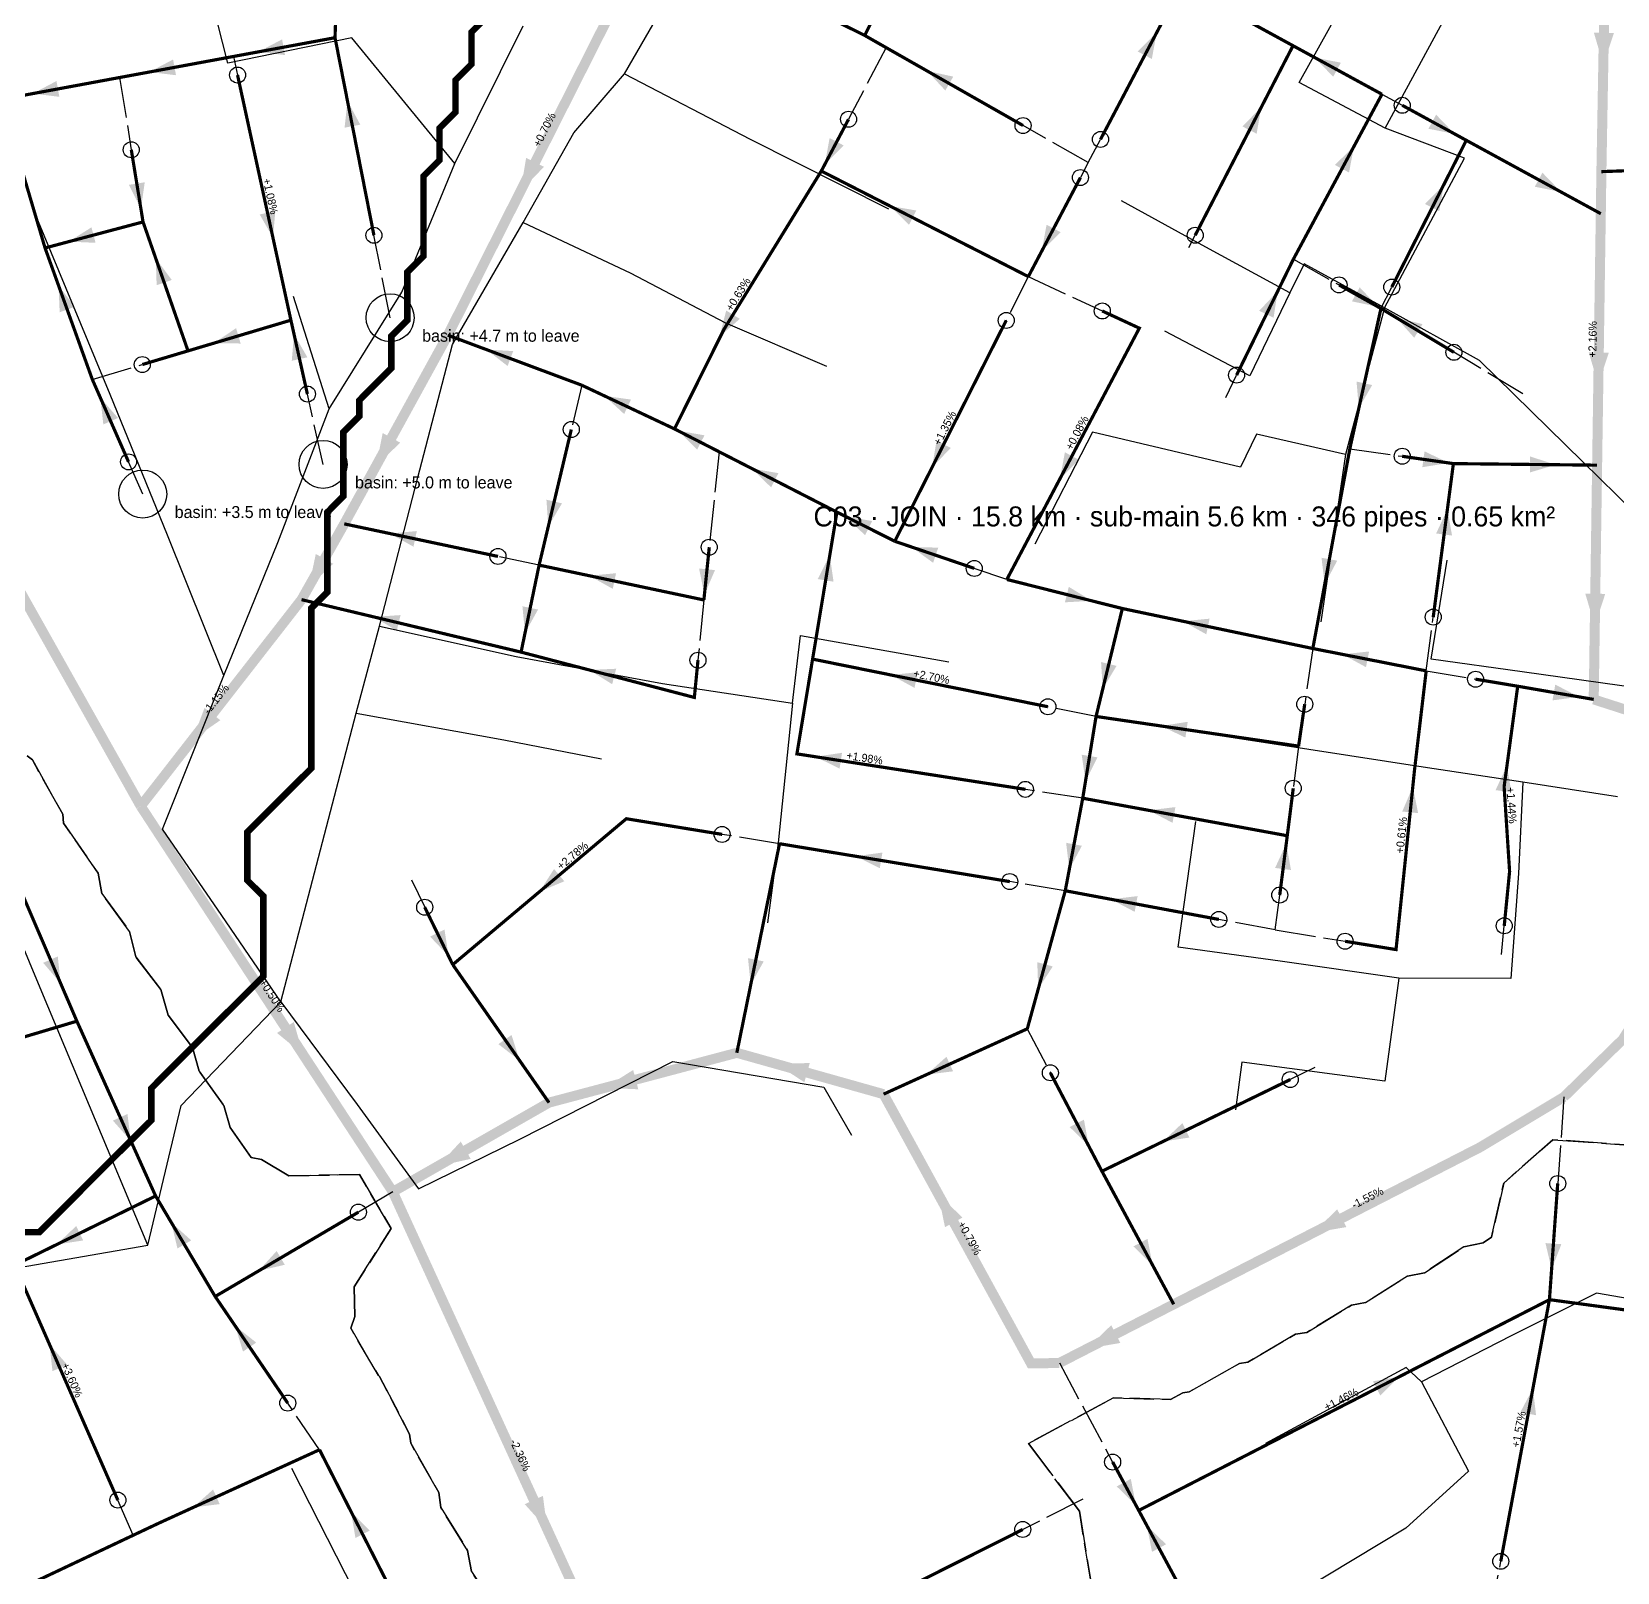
# Model space of a CAD drawing. Header units: metres. Extents: x 442821 to 452274, y 2561971 to 2571293.
# Drawn here: x 450306 to 450702.4, y 2568315.8 to 2568701 of the extents above; entities that cross this region are included whole.
import ezdxf
from ezdxf.enums import TextEntityAlignment as Align

# ---------------------------------------------------------------- set-up
doc = ezdxf.new("R2010")
doc.units = ezdxf.units.M
doc.header["$LTSCALE"] = 8
doc.linetypes.add('DASHDOT', pattern=[3.556, 2.54, -0.508, 0, -0.508])
doc.linetypes.add('DASHED', pattern=[1.524, 1.27, -0.254])
for name, color, linetype in [('A_ARROWS', 7, 'Continuous'), ('A_BASINS', 1, 'Continuous'), ('A_BRANCH', 7, 'Continuous'), ('A_BUILT_2006', 252, 'Continuous'), ('A_CATCH_LABEL', 7, 'Continuous'), ('A_CATCHMENTS', 7, 'Continuous'), ('A_GRADIENT', 8, 'Continuous'), ('A_HEAD_GAP', 8, 'Continuous'), ('A_HEADS', 8, 'Continuous'), ('A_LATERAL', 7, 'Continuous'), ('A_STREAMS', 5, 'Continuous'), ('A_SUBMAIN', 7, 'Continuous')]:
    doc.layers.add(name, color=color, linetype=linetype)

msp = doc.modelspace()

# ---------------------------------------------------------------- linework, layer by layer
at = {"layer": 'A_ARROWS', "color": 3}
for points in [[(450362.7, 2568695.99), (450368.63, 2568699.12), (450369.36, 2568695.19)], [(450587.27, 2568700.81), (450586.06, 2568694.22), (450582.52, 2568696.08)], [(450698.92, 2568692.74), (450696.56, 2568700.79), (450701.56, 2568700.7)], [(450335.45, 2568690.95), (450341.38, 2568694.08), (450342.11, 2568690.15)], [(450529.86, 2568691.23), (450536.41, 2568689.8), (450534.43, 2568686.33)], [(450626.73, 2568694.59), (450633.31, 2568693.28), (450631.39, 2568689.77)], [(450306.3, 2568685.56), (450312.23, 2568688.69), (450312.95, 2568684.75)], [(450384.98, 2568683.69), (450388.18, 2568677.79), (450384.25, 2568677.02)], [(450613.4, 2568682.12), (450612.25, 2568675.51), (450608.69, 2568677.35)], [(450661.78, 2568675.45), (450655.2, 2568676.76), (450657.12, 2568680.28)], [(450504.3, 2568667.83), (450505.5, 2568674.43), (450509.04, 2568672.57)], [(450636.61, 2568672.4), (450635.35, 2568665.82), (450631.82, 2568667.71)], [(450428.26, 2568661.21), (450429.63, 2568669.48), (450434.1, 2568667.23)], [(450333.34, 2568656.73), (450330.34, 2568662.73), (450334.29, 2568663.37)], [(450688.36, 2568660.94), (450681.78, 2568662.26), (450683.7, 2568665.77)], [(450659.03, 2568662.75), (450657.92, 2568656.14), (450654.35, 2568657.95)], [(450366.35, 2568649.5), (450363.03, 2568655.33), (450366.94, 2568656.18)], [(450520.57, 2568657.45), (450527.18, 2568656.32), (450525.36, 2568652.76)], [(450315.31, 2568648.53), (450320.98, 2568652.11), (450322, 2568648.24)], [(450558.53, 2568646.15), (450559.74, 2568652.75), (450563.28, 2568650.89)], [(450337.05, 2568644.34), (450341.05, 2568638.95), (450337.27, 2568637.64)], [(450312.74, 2568637.57), (450316.79, 2568632.22), (450313.03, 2568630.87)], [(450617.51, 2568636.12), (450616.49, 2568629.5), (450612.9, 2568631.25)], [(450642.63, 2568632.22), (450636.07, 2568633.6), (450638.03, 2568637.09)], [(450478, 2568624.81), (450479.65, 2568631.31), (450483.06, 2568629.22)], [(450647.2, 2568629.5), (450653.72, 2568627.91), (450651.65, 2568624.48)], [(450351.57, 2568623.14), (450357.13, 2568626.89), (450358.27, 2568623.05)], [(450371.61, 2568625.41), (450374.95, 2568619.6), (450371.05, 2568618.73)], [(450419.71, 2568621.53), (450426.41, 2568621.16), (450425.01, 2568617.42)], [(450697.67, 2568612.79), (450695.28, 2568620.82), (450700.28, 2568620.75)], [(450637.8, 2568606.86), (450637.23, 2568613.54), (450641.14, 2568612.67)], [(450323.2, 2568609.49), (450327.61, 2568604.43), (450323.94, 2568602.82)], [(450449.2, 2568609.96), (450455.84, 2568609.04), (450454.14, 2568605.42)], [(450392.12, 2568592.44), (450393.78, 2568600.66), (450398.16, 2568598.25)], [(450467.61, 2568601.24), (450474.22, 2568600.1), (450472.4, 2568596.54)], [(450531.13, 2568592.12), (450532.23, 2568598.73), (450535.8, 2568596.93)], [(450563.1, 2568589.26), (450564.32, 2568595.85), (450567.85, 2568593.99)], [(450660.28, 2568593.19), (450653.67, 2568592.12), (450654.23, 2568596.08)], [(450486.09, 2568591.77), (450492.7, 2568590.64), (450490.87, 2568587.08)], [(450687, 2568592.74), (450680.58, 2568590.81), (450680.62, 2568594.81)], [(450435.18, 2568577.31), (450434.71, 2568584), (450438.6, 2568583.08)], [(450659.95, 2568581.64), (450661.1, 2568575.03), (450657.13, 2568575.55)], [(450395.63, 2568575.52), (450402.31, 2568576.15), (450401.48, 2568572.24)], [(450509.54, 2568579.78), (450516.15, 2568578.68), (450514.35, 2568575.11)], [(450525.95, 2568572.18), (450532.66, 2568572), (450531.37, 2568568.22)], [(450375.31, 2568562.22), (450377.06, 2568570.42), (450381.41, 2568567.96)], [(450505.55, 2568570.13), (450506.48, 2568563.49), (450502.53, 2568564.15)], [(450629.27, 2568562.82), (450628.47, 2568569.48), (450632.4, 2568568.75)], [(450445.45, 2568564.98), (450452.12, 2568565.61), (450451.29, 2568561.7)], [(450474.21, 2568560.22), (450472.87, 2568566.79), (450476.85, 2568566.39)], [(450571.01, 2568558.71), (450564.32, 2568558.33), (450565.29, 2568562.21)], [(450696.79, 2568552.48), (450694.4, 2568560.52), (450699.4, 2568560.44)], [(450429.36, 2568550.67), (450428.71, 2568557.34), (450432.62, 2568556.53)], [(450391.55, 2568554.68), (450398.24, 2568555.14), (450397.31, 2568551.25)], [(450593.81, 2568553.6), (450600.49, 2568554.24), (450599.67, 2568550.33)], [(450633.71, 2568545.32), (450640.38, 2568546.04), (450639.6, 2568542.11)], [(450445.45, 2568541.41), (450452.15, 2568541.72), (450451.14, 2568537.85)], [(450520.86, 2568540.16), (450527.53, 2568540.85), (450526.73, 2568536.93)], [(450573.79, 2568536.7), (450573.36, 2568543.39), (450577.25, 2568542.44)], [(450692.86, 2568534.69), (450686.21, 2568533.81), (450686.9, 2568537.75)], [(450346.3, 2568524.07), (450349.24, 2568531.92), (450353.19, 2568528.85)], [(450588.41, 2568527.4), (450595.03, 2568528.45), (450594.45, 2568524.5)], [(450501.98, 2568519.71), (450508.61, 2568520.7), (450508, 2568516.75)], [(450569.47, 2568513.57), (450568.52, 2568520.21), (450572.47, 2568519.56)], [(450674.82, 2568517.43), (450675.95, 2568510.82), (450671.98, 2568511.36)], [(450651.29, 2568512.18), (450652.63, 2568505.61), (450648.65, 2568506.02)], [(450585.29, 2568506.31), (450591.95, 2568507.12), (450591.23, 2568503.19)], [(450565.41, 2568491.53), (450564.63, 2568498.19), (450568.56, 2568497.44)], [(450619.66, 2568498), (450620.84, 2568491.4), (450616.87, 2568491.9)], [(450512.06, 2568494.82), (450518.7, 2568495.76), (450518.05, 2568491.81)], [(450433.01, 2568485.99), (450436.62, 2568491.64), (450439.19, 2568488.57)], [(450575.83, 2568484.07), (450582.49, 2568484.86), (450581.76, 2568480.93)], [(450410.24, 2568469.87), (450405.63, 2568474.74), (450409.23, 2568476.5)], [(450485.78, 2568462.67), (450485.1, 2568469.34), (450489.02, 2568468.54)], [(450557.65, 2568461.63), (450557.42, 2568468.33), (450561.28, 2568467.27)], [(450373.84, 2568445.3), (450367.37, 2568450.63), (450371.56, 2568453.36)], [(450428.01, 2568443.73), (450422.71, 2568447.84), (450425.99, 2568450.13)], [(450449.3, 2568436.91), (450456.39, 2568441.38), (450457.67, 2568436.55)], [(450492.17, 2568442.89), (450500.55, 2568443.12), (450499.19, 2568438.31)], [(450529.72, 2568440.21), (450534.71, 2568444.68), (450536.37, 2568441.04)], [(450570.28, 2568422.36), (450565.53, 2568427.1), (450569.08, 2568428.96)], [(450588.81, 2568423.48), (450593.69, 2568428.08), (450595.44, 2568424.48)], [(450407.59, 2568417.34), (450413.29, 2568423.48), (450415.77, 2568419.14)], [(450532.69, 2568410.29), (450538.72, 2568404.47), (450534.34, 2568402.07)], [(450626.42, 2568400.66), (450632.39, 2568406.54), (450634.68, 2568402.09)], [(450586.25, 2568392.57), (450581.45, 2568397.25), (450584.97, 2568399.15)], [(450569.92, 2568371.69), (450575.9, 2568377.56), (450578.18, 2568373.11)], [(450434.89, 2568326.56), (450429.29, 2568332.79), (450433.84, 2568334.87)]]:
    msp.add_solid(points, dxfattribs=at)
at = {"layer": 'A_ARROWS', "color": 4}
for points in [[(450313.25, 2568463.09), (450308.89, 2568468.19), (450312.56, 2568469.76)], [(450330.78, 2568423.7), (450326.33, 2568428.72), (450329.98, 2568430.36)], [(450312.29, 2568397.72), (450317.15, 2568402.34), (450318.91, 2568398.75)], [(450340.93, 2568403.25), (450345.91, 2568398.77), (450342.47, 2568396.73)], [(450362.77, 2568391.14), (450367.27, 2568396.11), (450369.3, 2568392.66)], [(450356.91, 2568377.38), (450362.16, 2568373.21), (450358.85, 2568370.96)], [(450310.49, 2568372.73), (450314.9, 2568367.67), (450311.23, 2568366.07)], [(450346.38, 2568331.97), (450351.37, 2568336.45), (450353.03, 2568332.81)], [(450385.84, 2568330.97), (450390.53, 2568326.18), (450386.97, 2568324.36)]]:
    msp.add_solid(points, dxfattribs=at)
at = {"layer": 'A_ARROWS', "color": 1}
for points in [[(450685.99, 2568391.56), (450684.45, 2568398.09), (450688.44, 2568397.81)], [(450647.94, 2568364.68), (450643.16, 2568359.97), (450641.33, 2568363.53)], [(450681.31, 2568361.7), (450682.11, 2568355.04), (450678.17, 2568355.77)], [(450582.07, 2568332.54), (450577.28, 2568337.23), (450580.8, 2568339.12)], [(450584.82, 2568327.44), (450589.61, 2568322.76), (450586.09, 2568320.86)]]:
    msp.add_solid(points, dxfattribs=at)
at = {"layer": 'A_BASINS', "color": 1}
for centre in [(450395.64, 2568629.5), (450378.87, 2568592.82), (450333.78, 2568585.41)]:
    msp.add_circle(centre, 6, dxfattribs=at)
at = {"layer": 'A_BRANCH', "color": 3, "linetype": 'DASHED', "const_width": 0.8}
for points in [[(450535.36, 2568741.98), (450514.27, 2568700.1)], [(450573.67, 2568631.19), (450582.93, 2568626.89), (450549.81, 2568564.05)], [(450621.41, 2568511.83), (450619.91, 2568499.96)]]:
    msp.add_lwpolyline(points, dxfattribs=at)
at = {"layer": 'A_BRANCH', "color": 3, "const_width": 0.8}
for points in [[(450383.26, 2568740.08), (450381.86, 2568699.53)], [(450573.22, 2568674.1), (450593.53, 2568712.72)], [(450357.49, 2568690.2), (450370.83, 2568628.89)], [(450648.66, 2568682.62), (450664.67, 2568673.87)], [(450510.24, 2568679.14), (450503.43, 2568666.19)], [(450330.93, 2568671.51), (450333.87, 2568653.46)], [(450646.04, 2568637.16), (450664.67, 2568673.87)], [(450568.21, 2568664.56), (450555.18, 2568639.79)], [(450632.85, 2568637.7), (450643.33, 2568631.82)], [(450549.65, 2568628.83), (450521.79, 2568573.6)], [(450333.69, 2568617.8), (450345.11, 2568621.21)], [(450440.93, 2568601.55), (450432.88, 2568567.64)], [(450648.65, 2568594.85), (450661.44, 2568593.02)], [(450656.4, 2568554.64), (450661.44, 2568593.02)], [(450422.6, 2568569.81), (450384.17, 2568577.95)], [(450475.42, 2568572.12), (450474.07, 2568558.92)], [(450541.67, 2568566.82), (450521.79, 2568573.6)], [(450472.6, 2568543.86), (450471.69, 2568534.54), (450428.37, 2568545.88)], [(450554.44, 2568511.56), (450497.33, 2568520.43), (450501.25, 2568544.13)], [(450560.07, 2568532.22), (450501.25, 2568544.13)], [(450634.37, 2568473.56), (450647.1, 2568471.49), (450649.48, 2568494.47), (450651.71, 2568516.32), (450654.64, 2568541.19)], [(450666.99, 2568539.11), (450677.52, 2568537.35)], [(450624.27, 2568532.84), (450622.74, 2568522.37)], [(450478.62, 2568500.3), (450454.68, 2568504.21), (450411.29, 2568467.72)], [(450550.54, 2568488.49), (450492.98, 2568497.96)], [(450618.03, 2568485.13), (450619.91, 2568499.96)], [(450560.68, 2568440.67), (450573.58, 2568416.06)]]:
    msp.add_lwpolyline(points, dxfattribs=at)
at = {"layer": 'A_BRANCH', "color": 4, "const_width": 0.8}
for points in [[(450267.1, 2568438.59), (450317.33, 2568453.58)], [(450387.7, 2568405.82), (450351.9, 2568384.73)], [(450327.57, 2568333.81), (450301.79, 2568392.57)], [(450370.04, 2568358.07), (450351.9, 2568384.73)], [(450402.21, 2568298.93), (450393.94, 2568315.09), (450377.98, 2568346.41)]]:
    msp.add_lwpolyline(points, dxfattribs=at)
at = {"layer": 'A_BRANCH', "color": 1, "const_width": 0.8}
for points in [[(450687.52, 2568412.98), (450685.45, 2568383.94)], [(450673.28, 2568318.5), (450685.45, 2568383.94)], [(450576.26, 2568343.33), (450582.78, 2568331.22)]]:
    msp.add_lwpolyline(points, dxfattribs=at)
at = {"layer": 'A_BUILT_2006', "color": 252}
for points in [[(450454.24, 2568690.52), (450473.94, 2568724.76)], [(450355.08, 2568693.17), (450351.08, 2568708.92)], [(450622.92, 2568688.35), (450632.96, 2568706.45)], [(450644.38, 2568676.89), (450660.41, 2568706.39)], [(450386.04, 2568699.53), (450355.08, 2568693.17)], [(450411.78, 2568668.07), (450386.04, 2568699.53)], [(450411.78, 2568668.07), (450428.92, 2568702.51)], [(450441.55, 2568675.71), (450454.24, 2568690.52)], [(450454.24, 2568690.52), (450485.66, 2568674.19)], [(450644.38, 2568676.89), (450622.92, 2568688.35)], [(450428.86, 2568653.34), (450441.55, 2568675.71)], [(450664.18, 2568669.42), (450644.38, 2568676.89)], [(450485.66, 2568674.19), (450520.23, 2568656.77)], [(450398.57, 2568635.87), (450411.78, 2568668.07)], [(450644.19, 2568631.95), (450664.18, 2568669.42)], [(450598.65, 2568647.69), (450578.47, 2568658.73)], [(450325.62, 2568610.32), (450307.31, 2568654.48)], [(450411.24, 2568622.83), (450428.86, 2568653.34)], [(450428.86, 2568653.34), (450455.61, 2568640.72)], [(450620.59, 2568635.7), (450598.65, 2568647.69)], [(450455.61, 2568640.72), (450479.48, 2568628.23)], [(450624.11, 2568643), (450620.59, 2568635.7)], [(450644.19, 2568631.95), (450624.11, 2568643)], [(450380.37, 2568606.76), (450398.57, 2568635.87)], [(450620.59, 2568635.7), (450610.58, 2568615)], [(450380.37, 2568606.76), (450371.51, 2568634.78)], [(450644.19, 2568631.95), (450634.44, 2568595.3)], [(450667.99, 2568618.82), (450644.19, 2568631.95)], [(450479.48, 2568628.23), (450504.73, 2568617.4)], [(450610.58, 2568615), (450589.32, 2568626.12)], [(450402.55, 2568589.54), (450411.24, 2568622.83)], [(450689.46, 2568597.75), (450667.99, 2568618.82)], [(450339.97, 2568575.13), (450325.62, 2568610.32)], [(450367.58, 2568573.25), (450380.37, 2568606.76)], [(450571.2, 2568600.88), (450556.84, 2568572.87)], [(450608.21, 2568592.17), (450571.2, 2568600.88)], [(450612.26, 2568600.37), (450608.21, 2568592.17)], [(450634.44, 2568595.3), (450612.26, 2568600.37)], [(450710.92, 2568576.67), (450689.46, 2568597.75)], [(450634.44, 2568595.3), (450628.32, 2568553.49)], [(450393.02, 2568552.39), (450402.55, 2568589.54)], [(450354.08, 2568540.01), (450339.97, 2568575.13)], [(450354.08, 2568540.01), (450367.58, 2568573.25)], [(450655.89, 2568544.12), (450659.88, 2568568.84)], [(450387.17, 2568530.63), (450393.02, 2568552.39)], [(450393.02, 2568552.39), (450427.11, 2568544.81)], [(450496.21, 2568533.14), (450498.23, 2568550)], [(450498.23, 2568550), (450535.31, 2568543.46)], [(450427.11, 2568544.81), (450463.71, 2568538.03)], [(450678.6, 2568540.93), (450655.89, 2568544.12)], [(450708.31, 2568536.75), (450678.6, 2568540.93)], [(450338.73, 2568501.56), (450354.08, 2568540.01)], [(450463.71, 2568538.03), (450496.21, 2568533.14)], [(450496.21, 2568533.14), (450492.64, 2568498.16)], [(450377.76, 2568494.54), (450387.17, 2568530.63)], [(450387.17, 2568530.63), (450424.05, 2568523.92)], [(450625.29, 2568521.52), (450600.94, 2568525.24)], [(450424.05, 2568523.92), (450448.49, 2568519.22)], [(450654.95, 2568516.98), (450625.29, 2568521.52)], [(450678.84, 2568513.35), (450654.95, 2568516.98)], [(450678.84, 2568513.35), (450677.71, 2568490.52)], [(450702.5, 2568509.7), (450678.84, 2568513.35)], [(450353.53, 2568480.01), (450338.73, 2568501.56)], [(450592.64, 2568472.09), (450597.07, 2568503.55)], [(450492.64, 2568498.16), (450489.97, 2568478.21)], [(450492.64, 2568498.16), (450522.27, 2568493.44)], [(450308.12, 2568461.96), (450294.29, 2568495.02)], [(450368.34, 2568458.46), (450377.76, 2568494.54)], [(450677.71, 2568490.52), (450675.8, 2568464.22)], [(450368.34, 2568458.46), (450353.53, 2568480.01)], [(450618.13, 2568468.55), (450592.64, 2568472.09)], [(450647.81, 2568464.32), (450618.13, 2568468.55)], [(450320.48, 2568432.43), (450308.12, 2568461.96)], [(450647.81, 2568464.32), (450644.32, 2568438.56)], [(450675.8, 2568464.22), (450647.81, 2568464.32)], [(450343.37, 2568432.53), (450368.34, 2568458.46)], [(450368.34, 2568458.46), (450387.38, 2568432.77)], [(450428.09, 2568424.09), (450466.31, 2568443.47)], [(450466.31, 2568443.47), (450504.02, 2568437.05)], [(450608.57, 2568443.32), (450606.99, 2568431.4)], [(450644.32, 2568438.56), (450608.57, 2568443.32)], [(450504.02, 2568437.05), (450510.97, 2568425.05)], [(450335.07, 2568397.56), (450320.48, 2568432.43)], [(450335.07, 2568397.56), (450343.37, 2568432.53)], [(450387.38, 2568432.77), (450402.77, 2568411.68)], [(450402.77, 2568411.68), (450428.09, 2568424.09)], [(450302.91, 2568392.02), (450335.07, 2568397.56)], [(450697.2, 2568385.6), (450675.92, 2568374.86)], [(450719.31, 2568381.73), (450697.2, 2568385.6)], [(450675.92, 2568374.86), (450653.46, 2568363.4)], [(450649.67, 2568367), (450614.5, 2568347.95)], [(450653.46, 2568363.4), (450649.67, 2568367)], [(450653.46, 2568363.4), (450665.19, 2568341.09)], [(450386.77, 2568310.92), (450371.08, 2568341.68)], [(450665.19, 2568341.09), (450649.52, 2568326.8)], [(450649.52, 2568326.8), (450623.57, 2568311.14)]]:
    msp.add_lwpolyline(points, dxfattribs=at)
at = {"layer": 'A_CATCHMENTS', "color": 3, "linetype": 'DASHED'}
for points in [[(450422.22, 2568306.6), (450415.94, 2568315.94), (450415.02, 2568321.18), (450408.34, 2568331.97), (450407.79, 2568335.74), (450400.79, 2568348.06), (450400.52, 2568350.28), (450392.99, 2568364.71), (450392.71, 2568364.97), (450385.8, 2568376.78), (450386.84, 2568379.76), (450386.65, 2568387.13), (450395.89, 2568401.77), (450387.94, 2568415.26), (450370.3, 2568414.9), (450363.49, 2568418.95), (450360.92, 2568419.46), (450355.67, 2568427.03), (450354.08, 2568432.46), (450347.93, 2568441.07), (450346.2, 2568446.98), (450340.18, 2568455.1), (450338.32, 2568461.5), (450332.03, 2568469.65), (450330.51, 2568476.05), (450323.55, 2568485.54), (450322.64, 2568490.58), (450314, 2568503.08), (450313.78, 2568505.32), (450306.22, 2568518.91), (450304.93, 2568519.91)], [(450711.9, 2568422.12), (450686.28, 2568423.95), (450674.01, 2568413.08), (450670.96, 2568399.57), (450668.88, 2568398.15), (450664.01, 2568397.12), (450654.19, 2568390.68), (450650, 2568389.85), (450639.49, 2568383.21), (450635.99, 2568382.58), (450624.78, 2568375.76), (450621.98, 2568375.29), (450610.07, 2568368.31), (450607.98, 2568368), (450595.35, 2568360.88), (450593.84, 2568360.67), (450590.73, 2568358.96), (450576.43, 2568359.39), (450555.22, 2568347.98), (450567.93, 2568331.03), (450570.88, 2568313.05)]]:
    msp.add_lwpolyline(points, dxfattribs=at)
at = {"layer": 'A_CATCHMENTS', "color": 4, "linetype": 'DASHED'}
msp.add_lwpolyline([(450304.93, 2568519.91), (450306.22, 2568518.91), (450313.78, 2568505.32), (450314, 2568503.08), (450322.64, 2568490.58), (450323.55, 2568485.54), (450330.51, 2568476.05), (450332.03, 2568469.65), (450338.32, 2568461.5), (450340.18, 2568455.1), (450346.2, 2568446.98), (450347.93, 2568441.07), (450354.08, 2568432.46), (450355.67, 2568427.03), (450360.92, 2568419.46), (450363.49, 2568418.95), (450370.3, 2568414.9), (450387.94, 2568415.26), (450395.89, 2568401.77), (450386.65, 2568387.13), (450386.84, 2568379.76), (450385.8, 2568376.78), (450392.71, 2568364.97), (450392.99, 2568364.71), (450400.52, 2568350.28), (450400.79, 2568348.06), (450407.79, 2568335.74), (450408.34, 2568331.97), (450415.02, 2568321.18), (450415.94, 2568315.94), (450422.22, 2568306.6)], dxfattribs=at)
at = {"layer": 'A_CATCHMENTS', "color": 1, "linetype": 'DASHED'}
msp.add_lwpolyline([(450570.88, 2568313.05), (450567.93, 2568331.03), (450555.22, 2568347.98), (450576.43, 2568359.39), (450590.73, 2568358.96), (450593.84, 2568360.67), (450595.35, 2568360.88), (450607.98, 2568368), (450610.07, 2568368.31), (450621.98, 2568375.29), (450624.78, 2568375.76), (450635.99, 2568382.58), (450639.49, 2568383.21), (450650, 2568389.85), (450654.19, 2568390.68), (450664.01, 2568397.12), (450668.88, 2568398.15), (450670.96, 2568399.57), (450674.01, 2568413.08), (450686.28, 2568423.95), (450711.9, 2568422.12)], dxfattribs=at)
at = {"layer": 'A_HEAD_GAP', "color": 8, "linetype": 'DASHED'}
for points in [[(450356.48, 2568694.84), (450357.49, 2568690.2)], [(450519.65, 2568697.04), (450510.24, 2568679.14)], [(450327.99, 2568689.57), (450330.93, 2568671.51)], [(450643.58, 2568685.39), (450648.66, 2568682.62)], [(450570.17, 2568668.29), (450553.85, 2568677.57)], [(450570.17, 2568668.29), (450573.22, 2568674.1)], [(450570.17, 2568668.29), (450568.21, 2568664.56)], [(450395.64, 2568629.5), (450391.59, 2568650.11)], [(450595.31, 2568647.05), (450596.89, 2568650.12)], [(450621.43, 2568644.12), (450632.85, 2568637.7)], [(450555.18, 2568639.79), (450549.65, 2568628.83)], [(450555.18, 2568639.79), (450573.67, 2568631.19)], [(450643.33, 2568631.82), (450646.04, 2568637.16)], [(450678.79, 2568610.5), (450661.57, 2568620.85)], [(450321.19, 2568614.07), (450333.69, 2568617.8)], [(450443.56, 2568612.62), (450440.93, 2568601.55)], [(450604.52, 2568609.59), (450607.24, 2568615.15)], [(450378.87, 2568592.82), (450374.95, 2568610.42)], [(450477.86, 2568595.99), (450475.42, 2568572.12)], [(450635.55, 2568596.72), (450648.65, 2568594.85)], [(450333.78, 2568585.41), (450330.24, 2568593.46)], [(450432.88, 2568567.64), (450422.6, 2568569.81)], [(450549.81, 2568564.05), (450541.67, 2568566.82)], [(450474.07, 2568558.92), (450472.6, 2568543.86)], [(450654.64, 2568541.19), (450656.4, 2568554.64)], [(450626.3, 2568546.78), (450624.27, 2568532.84)], [(450654.64, 2568541.19), (450666.99, 2568539.11)], [(450572.11, 2568529.79), (450560.07, 2568532.22)], [(450622.74, 2568522.37), (450621.41, 2568511.83)], [(450568.78, 2568509.34), (450554.44, 2568511.56)], [(450492.98, 2568497.96), (450478.62, 2568500.3)], [(450400.95, 2568488.91), (450404.28, 2568482.08)], [(450564.41, 2568486.2), (450550.54, 2568488.49)], [(450616.92, 2568476.4), (450618.03, 2568485.13)], [(450616.92, 2568476.4), (450602.8, 2568479.03)], [(450673.44, 2568470.24), (450674.15, 2568477.44)], [(450616.92, 2568476.4), (450634.37, 2568473.56)], [(450554.92, 2568451.68), (450560.68, 2568440.67)], [(450626.83, 2568441.99), (450620.65, 2568438.98)], [(450689.07, 2568434.63), (450687.52, 2568412.98)], [(450396.31, 2568410.9), (450387.7, 2568405.82)], [(450562.93, 2568368.1), (450576.26, 2568343.33)], [(450377.98, 2568346.41), (450370.04, 2568358.07)], [(450331.42, 2568325.03), (450327.57, 2568333.81)], [(450568.83, 2568334.03), (450553.79, 2568326.47)], [(450670.78, 2568305.06), (450673.28, 2568318.5)]]:
    msp.add_lwpolyline(points, dxfattribs=at)
at = {"layer": 'A_HEADS', "color": 3}
for centre in [(450357.49, 2568690.2), (450648.66, 2568682.62), (450510.24, 2568679.14), (450553.85, 2568677.57), (450573.22, 2568674.1), (450330.93, 2568671.51), (450568.21, 2568664.56), (450391.59, 2568650.11), (450596.89, 2568650.12), (450632.85, 2568637.7), (450646.04, 2568637.16), (450573.67, 2568631.19), (450549.65, 2568628.83), (450333.69, 2568617.8), (450661.57, 2568620.85), (450607.24, 2568615.15), (450374.95, 2568610.42), (450440.93, 2568601.55), (450648.65, 2568594.85), (450330.24, 2568593.46), (450475.42, 2568572.12), (450422.6, 2568569.81), (450541.67, 2568566.82), (450656.4, 2568554.64), (450472.6, 2568543.86), (450666.99, 2568539.11), (450560.07, 2568532.22), (450624.27, 2568532.84), (450554.44, 2568511.56), (450621.41, 2568511.83), (450478.62, 2568500.3), (450550.54, 2568488.49), (450618.03, 2568485.13), (450404.28, 2568482.08), (450602.8, 2568479.03), (450674.15, 2568477.44), (450634.37, 2568473.56), (450560.68, 2568440.67), (450620.65, 2568438.98), (450553.79, 2568326.47)]:
    msp.add_circle(centre, 2, dxfattribs=at)
at = {"layer": 'A_HEADS', "color": 1}
for centre in [(450687.52, 2568412.98), (450576.26, 2568343.33), (450673.28, 2568318.5)]:
    msp.add_circle(centre, 2, dxfattribs=at)
at = {"layer": 'A_HEADS', "color": 4}
for centre in [(450387.7, 2568405.82), (450370.04, 2568358.07), (450327.57, 2568333.81)]:
    msp.add_circle(centre, 2, dxfattribs=at)
at = {"layer": 'A_LATERAL', "color": 3, "const_width": 0.8}
for points in [[(450514.27, 2568700.1), (450461.19, 2568726.48)], [(450519.65, 2568697.04), (450514.27, 2568700.1)], [(450553.85, 2568677.57), (450519.65, 2568697.04)], [(450596.89, 2568650.12), (450621.35, 2568697.53)], [(450621.43, 2568644.12), (450643.58, 2568685.39)], [(450757.71, 2568668.12), (450698.44, 2568666.04)], [(450503.43, 2568666.19), (450479.08, 2568626.57), (450466.72, 2568601.7)], [(450555.18, 2568639.79), (450503.43, 2568666.19)], [(450607.24, 2568615.15), (450621.43, 2568644.12)], [(450443.56, 2568612.62), (450410.06, 2568625.14)], [(450466.72, 2568601.7), (450443.56, 2568612.62)], [(450477.86, 2568595.99), (450466.72, 2568601.7)], [(450507.33, 2568580.89), (450477.86, 2568595.99)], [(450661.44, 2568593.02), (450697.37, 2568592.63)], [(450521.79, 2568573.6), (450507.33, 2568580.89)], [(450432.88, 2568567.64), (450428.37, 2568545.88)], [(450474.07, 2568558.92), (450432.88, 2568567.64)], [(450428.37, 2568545.88), (450373.49, 2568559)], [(450674.15, 2568477.44), (450675.49, 2568491.02), (450674.12, 2568512.22), (450677.52, 2568537.35)], [(450677.52, 2568537.35), (450696.52, 2568534.05)], [(450492.98, 2568497.96), (450482.31, 2568445.67)], [(450564.41, 2568486.2), (450554.92, 2568451.68)], [(450554.92, 2568451.68), (450518.99, 2568435.33)], [(450573.58, 2568416.06), (450591.53, 2568382.77)]]:
    msp.add_lwpolyline(points, dxfattribs=at)
at = {"layer": 'A_LATERAL', "color": 3, "linetype": 'DASHDOT', "const_width": 0.8}
for points in [[(450621.35, 2568697.53), (450593.53, 2568712.72)], [(450381.86, 2568699.53), (450356.48, 2568694.84)], [(450391.59, 2568650.11), (450381.86, 2568699.53)], [(450356.48, 2568694.84), (450327.99, 2568689.57)], [(450643.58, 2568685.39), (450621.35, 2568697.53)], [(450327.99, 2568689.57), (450298.39, 2568684.09)], [(450309.37, 2568646.95), (450298.39, 2568684.09)], [(450333.87, 2568653.46), (450309.37, 2568646.95)], [(450345.11, 2568621.21), (450333.87, 2568653.46)], [(450321.19, 2568614.07), (450309.37, 2568646.95)], [(450643.33, 2568631.82), (450635.55, 2568596.72)], [(450661.57, 2568620.85), (450643.33, 2568631.82)], [(450370.83, 2568628.89), (450345.11, 2568621.21)], [(450374.95, 2568610.42), (450370.83, 2568628.89)], [(450330.24, 2568593.46), (450321.19, 2568614.07)], [(450635.55, 2568596.72), (450626.3, 2568546.78)], [(450501.25, 2568544.13), (450507.33, 2568580.89)], [(450626.3, 2568546.78), (450578.68, 2568556.78)], [(450654.64, 2568541.19), (450626.3, 2568546.78)], [(450622.74, 2568522.37), (450572.11, 2568529.79)], [(450619.91, 2568499.96), (450568.78, 2568509.34)], [(450602.8, 2568479.03), (450564.41, 2568486.2)], [(450404.28, 2568482.08), (450411.29, 2568467.72)], [(450411.29, 2568467.72), (450435.35, 2568433.21)], [(450620.65, 2568438.98), (450573.58, 2568416.06)]]:
    msp.add_lwpolyline(points, dxfattribs=at)
at = {"layer": 'A_LATERAL', "color": 3, "linetype": 'DASHED', "const_width": 0.8}
for points in [[(450664.67, 2568673.87), (450698.29, 2568655.52)], [(450549.81, 2568564.05), (450578.68, 2568556.78)], [(450578.68, 2568556.78), (450572.11, 2568529.79)], [(450572.11, 2568529.79), (450568.78, 2568509.34)], [(450568.78, 2568509.34), (450564.41, 2568486.2)], [(450553.79, 2568326.47), (450457.14, 2568277.91)]]:
    msp.add_lwpolyline(points, dxfattribs=at)
at = {"layer": 'A_LATERAL', "color": 4, "const_width": 0.8}
for points in [[(450303.18, 2568486.55), (450317.33, 2568453.58)], [(450317.33, 2568453.58), (450337.01, 2568409.87)], [(450337.01, 2568409.87), (450301.79, 2568392.57)], [(450351.9, 2568384.73), (450337.01, 2568409.87)], [(450331.42, 2568325.03), (450268.33, 2568295.18)]]:
    msp.add_lwpolyline(points, dxfattribs=at)
at = {"layer": 'A_LATERAL', "color": 1, "const_width": 0.8}
for points in [[(450582.78, 2568331.22), (450685.45, 2568383.94)], [(450685.45, 2568383.94), (450734.87, 2568377.24)]]:
    msp.add_lwpolyline(points, dxfattribs=at)
at = {"layer": 'A_LATERAL', "color": 4, "linetype": 'DASHED', "const_width": 0.8}
msp.add_lwpolyline([(450377.98, 2568346.41), (450337.86, 2568328.07), (450331.42, 2568325.03)], dxfattribs=at)
at = {"layer": 'A_LATERAL', "color": 1, "linetype": 'DASHDOT', "const_width": 0.8}
msp.add_lwpolyline([(450592.6, 2568312.98), (450582.78, 2568331.22)], dxfattribs=at)
at = {"layer": 'A_STREAMS', "color": 5, "const_width": 1.6}
msp.add_lwpolyline([(450419.95, 2568704.92), (450415.95, 2568700.92), (450415.95, 2568696.92), (450415.95, 2568692.91), (450411.95, 2568688.91), (450411.95, 2568684.91), (450411.95, 2568680.91), (450407.95, 2568676.91), (450407.95, 2568672.91), (450407.95, 2568668.91), (450403.95, 2568664.9), (450403.95, 2568660.9), (450403.95, 2568656.9), (450403.95, 2568652.9), (450403.95, 2568648.9), (450403.95, 2568644.9), (450399.94, 2568640.9), (450399.94, 2568636.89), (450399.94, 2568632.89), (450399.94, 2568628.89), (450395.94, 2568624.89), (450395.94, 2568620.89), (450395.94, 2568616.89), (450391.94, 2568612.89), (450387.94, 2568608.88), (450387.94, 2568604.88), (450383.94, 2568600.88), (450383.94, 2568596.88), (450383.94, 2568592.88), (450383.94, 2568588.88), (450383.94, 2568584.88), (450379.94, 2568580.87), (450379.94, 2568576.87), (450379.94, 2568572.87), (450379.94, 2568568.87), (450379.94, 2568564.87), (450379.94, 2568560.87), (450375.94, 2568556.87), (450375.94, 2568552.86), (450375.94, 2568548.86), (450375.94, 2568544.86), (450375.94, 2568540.86), (450375.94, 2568536.86), (450375.94, 2568532.86), (450375.94, 2568528.86), (450375.94, 2568524.86), (450375.94, 2568520.85), (450375.94, 2568516.85), (450371.94, 2568512.85), (450367.94, 2568508.85), (450363.94, 2568504.85), (450359.94, 2568500.85), (450359.94, 2568496.85), (450359.94, 2568492.84), (450359.94, 2568488.84), (450363.94, 2568484.84), (450363.94, 2568480.84), (450363.94, 2568476.84), (450363.94, 2568472.84), (450363.94, 2568468.84), (450363.94, 2568464.83), (450359.94, 2568460.83), (450355.94, 2568456.83), (450351.94, 2568452.83), (450347.94, 2568448.83), (450343.94, 2568444.83), (450339.94, 2568440.83), (450335.94, 2568436.82), (450335.94, 2568432.82), (450335.94, 2568428.82), (450331.94, 2568424.82), (450327.93, 2568420.82), (450323.93, 2568416.82), (450319.93, 2568412.82), (450315.93, 2568408.81), (450311.93, 2568404.81), (450307.93, 2568400.81), (450303.93, 2568400.81)], dxfattribs=at)
at = {"layer": 'A_SUBMAIN', "color": 3, "const_width": 2.5}
for points in [[(450699.85, 2568745.3), (450698.44, 2568666.04)], [(450461.19, 2568726.48), (450425.64, 2568656.02), (450410.06, 2568625.14)], [(450255.48, 2568676.16), (450283.03, 2568596.84), (450333.29, 2568507.36)], [(450698.44, 2568666.04), (450698.29, 2568655.52)], [(450698.29, 2568655.52), (450697.37, 2568592.63)], [(450410.06, 2568625.14), (450384.17, 2568577.95)], [(450696.52, 2568534.05), (450747.59, 2568517.6)], [(450333.29, 2568507.36), (450396.31, 2568410.9)], [(450482.31, 2568445.67), (450435.35, 2568433.21)], [(450518.99, 2568435.33), (450482.31, 2568445.67)], [(450435.35, 2568433.21), (450396.31, 2568410.9)], [(450562.93, 2568368.1), (450555.84, 2568367.99), (450518.99, 2568435.33)]]:
    msp.add_lwpolyline(points, dxfattribs=at)
at = {"layer": 'A_SUBMAIN', "color": 3, "linetype": 'DASHED', "const_width": 2.5}
for points in [[(450697.37, 2568592.63), (450696.52, 2568534.05)], [(450384.17, 2568577.95), (450373.49, 2568559)]]:
    msp.add_lwpolyline(points, dxfattribs=at)
at = {"layer": 'A_SUBMAIN', "color": 3, "linetype": 'DASHDOT', "const_width": 2.5}
for points in [[(450373.49, 2568559), (450333.29, 2568507.36)], [(450741.18, 2568508.53), (450703.79, 2568449.04), (450689.07, 2568434.63)], [(450689.07, 2568434.63), (450668.1, 2568422.04), (450591.53, 2568382.77)], [(450396.31, 2568410.9), (450457.14, 2568277.91)], [(450591.53, 2568382.77), (450562.93, 2568368.1)]]:
    msp.add_lwpolyline(points, dxfattribs=at)

# ---------------------------------------------------------------- texts
at = {"layer": 'A_BASINS', "color": 1}
for s, p in [('basin: +4.7 m to leave', (450403.64, 2568623.5)), ('basin: +5.0 m to leave', (450386.87, 2568586.82)), ('basin: +3.5 m to leave', (450341.78, 2568579.41))]:
    msp.add_text(s, height=3, dxfattribs=at).set_placement(p)
at = {"layer": 'A_CATCH_LABEL', "color": 3}
msp.add_text('C03 · JOIN · 15.8 km · sub-main 5.6 km · 346 pipes · 0.65 km²', height=5, dxfattribs=at).set_placement((450594.18, 2568579.81), align=Align.MIDDLE_CENTER)
at = {"layer": 'A_GRADIENT', "color": 3}
for s, rotation, p in [('+0.70%', 63.225, (450435.63, 2568675.81)), ('+1.08%', -77.7225, (450364.16, 2568659.54)), ('+0.63%', 58.426, (450483.99, 2568634.55)), ('+2.16%', 89.1638, (450697.83, 2568624.07)), ('+1.35%', 63.225, (450535.72, 2568601.21)), ('+0.08%', 62.2083, (450568.75, 2568599.98)), ('+2.70%', 348.5624, (450530.66, 2568538.17)), ('-1.15%', 52.0937, (450353.39, 2568533.18)), ('+1.98%', 351.1761, (450514.02, 2568517.84)), ('+1.44%', 273.6965, (450674.42, 2568507.47)), ('+0.61%', 84.1495, (450650.04, 2568499.94)), ('+2.78%', 40.0622, (450442.27, 2568493.77)), ('+0.50%', -56.8418, (450364.8, 2568459.13)), ('-1.55%', 27.1537, (450640.7, 2568407.99)), ('+0.79%', 298.694, (450539.12, 2568398.55)), ('-2.36%', -65.4211, (450426.73, 2568344.4))]:
    msp.add_text(s, height=2, rotation=rotation, dxfattribs=at).set_placement(p, align=Align.BOTTOM_CENTER)
at = {"layer": 'A_GRADIENT', "color": 4}
msp.add_text('+3.60%', height=2, rotation=293.6887, dxfattribs=at).set_placement((450314.68, 2568363.19), align=Align.BOTTOM_CENTER)
at = {"layer": 'A_GRADIENT', "color": 1}
for s, rotation, p in [('+1.46%', 27.1821, (450634.12, 2568357.58)), ('+1.57%', 79.4637, (450679.36, 2568351.22))]:
    msp.add_text(s, height=2, rotation=rotation, dxfattribs=at).set_placement(p, align=Align.BOTTOM_CENTER)

doc.saveas('drawing.dxf')
